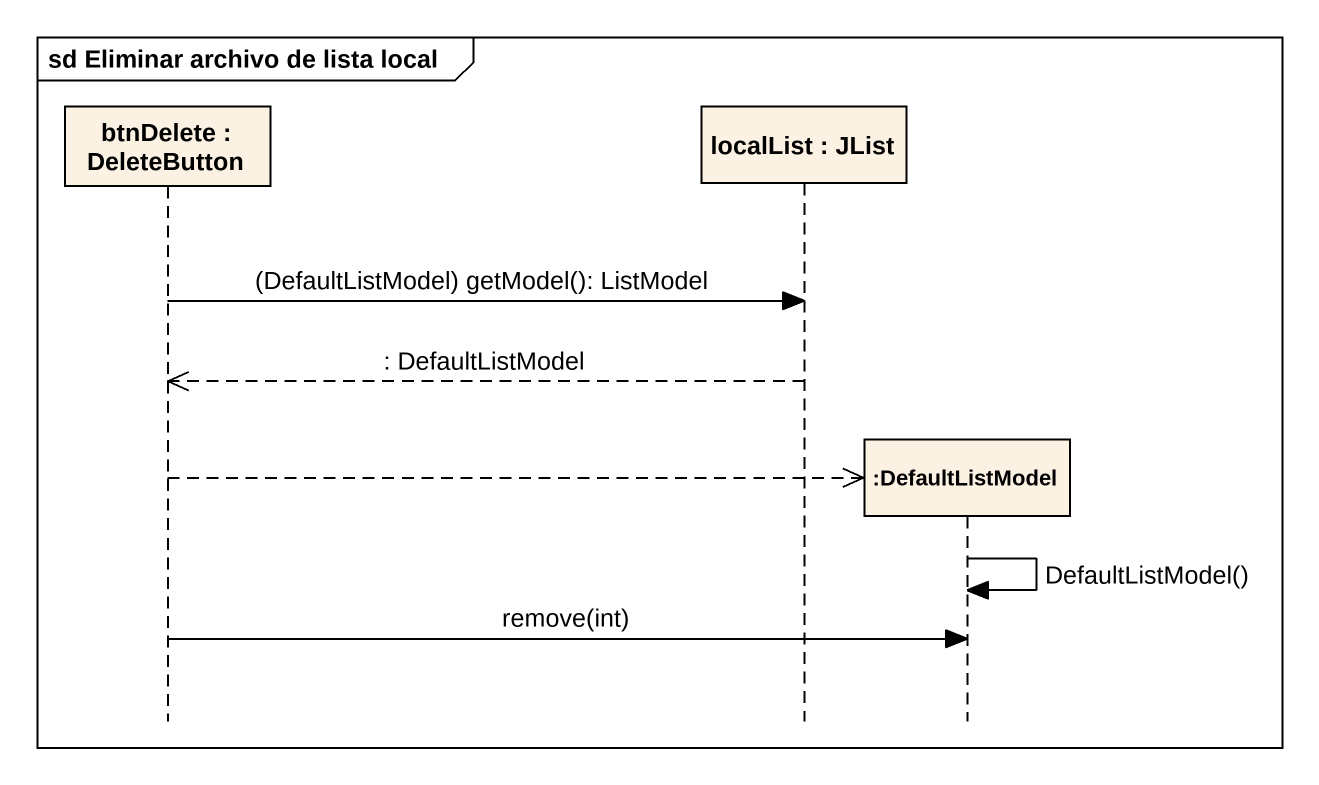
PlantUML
@startuml
mainframe sd Eliminar archivo de lista local
hide footbox
participant "btnDelete : DeleteButton" as btnDelete
participant "localList : JList" as localList
participant ":DefaultListModel" as DefaultListModel

btnDelete -> localList : (DefaultListModel) getModel(): ListModel
localList -->> btnDelete : : DefaultListModel
btnDelete -->> DefaultListModel **
DefaultListModel -> DefaultListModel : DefaultListModel()
btnDelete -> DefaultListModel : remove(int)
@enduml
